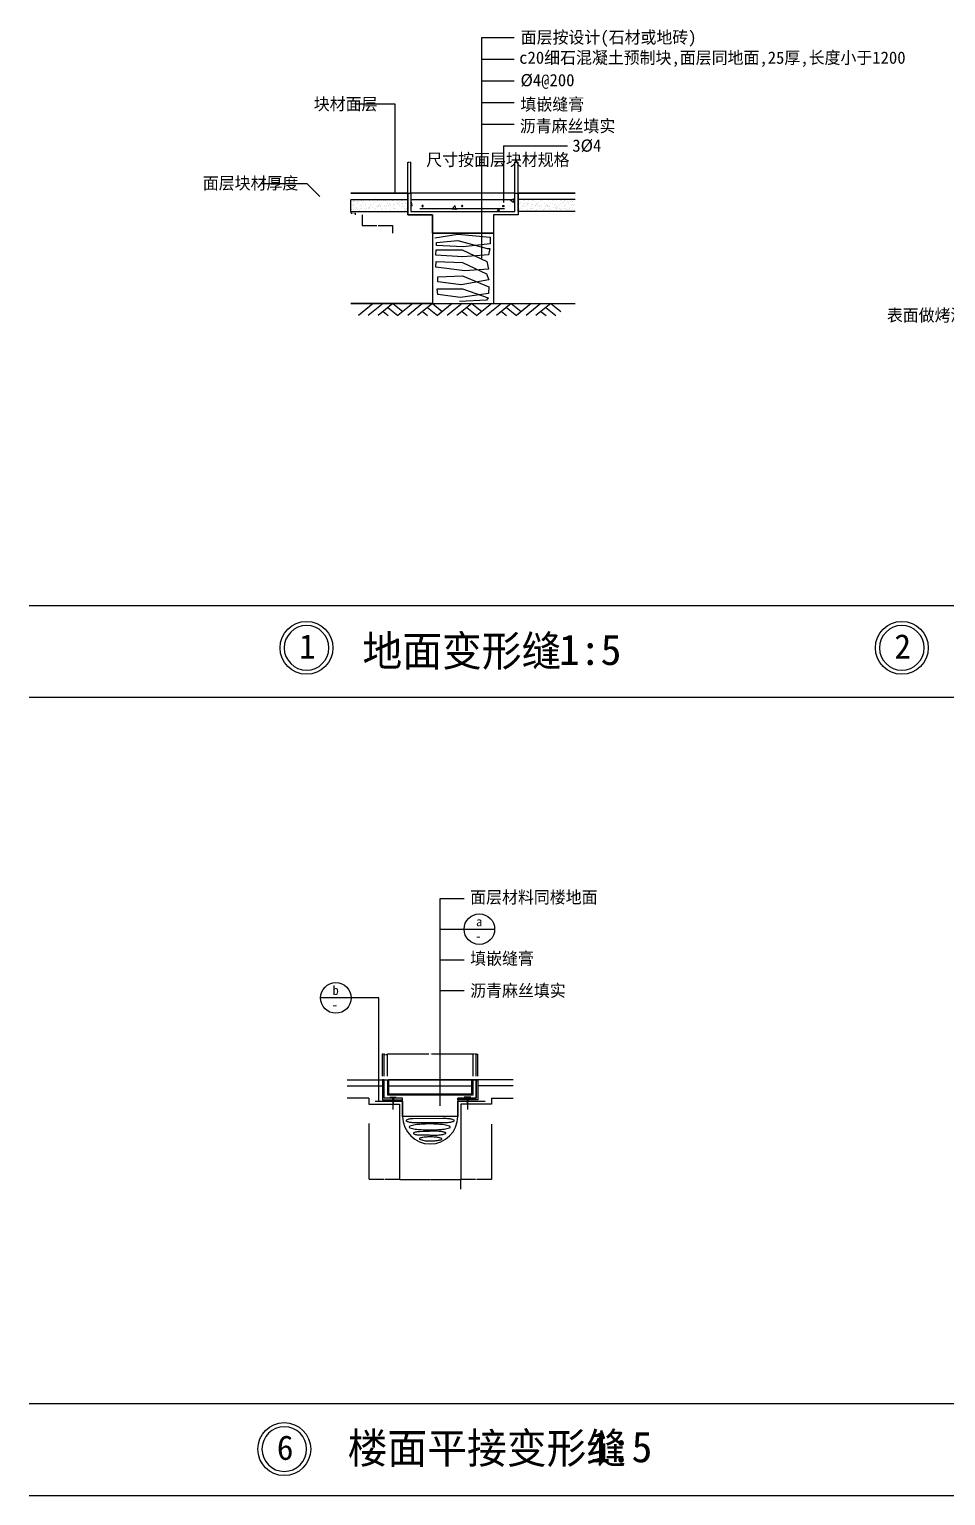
# Model space of a CAD drawing. Header units: metres. Extents: x -53639 to -48096, y 26117 to 28868.
# Drawn here: x -53639 to -52142, y 26117 to 28511 of the extents above; entities that cross this region are included whole.
import ezdxf

# ---------------------------------------------------------------- set-up
doc = ezdxf.new("R2010")
doc.units = ezdxf.units.M
for name, color, linetype in [('COL', 1, 'Continuous'), ('DIM', 7, 'Continuous'), ('HATCH', 8, 'Continuous'), ('L', 4, 'Continuous'), ('LINE', 31, 'Continuous'), ('TEXT', 7, 'Continuous'), ('WALL', 2, 'Continuous')]:
    doc.layers.add(name, color=color, linetype=linetype)
doc.dimstyles.get("Standard").update_dxf_attribs({"dimtxt": 2.5, "dimasz": 2.5, "dimexe": 1.25, "dimexo": 0.625, "dimtad": 1, "dimcen": 2.5, "dimazin": 3, "dimtfac": 1, "dimtmove": 0, "dimatfit": 3})

# ---------------------------------------------------------------- blocks, each defined once
blk = doc.blocks.new('*D24')
for p, q in [((-53095.6, 28208.13), (-53095.6, 28190.2)), ((-53095.35, 28190.2), (-53071.6, 28190.2)), ((-53069.6, 28190.2), (-53045.85, 28190.2)), ((-53045.6, 28178.13), (-53045.6, 28190.2))]:
    blk.add_line(p, q)
at = {"layer": 'Defpoints'}
for p in [(-53095.6, 28208.13), (-53095.6, 28190.2), (-53045.6, 28178.13)]:
    blk.add_point(p, dxfattribs=at)
at = {"layer": 'DIM', "insert": (-53070.6, 28190.2), "char_height": 1, "attachment_point": 5}
blk.add_mtext('50', dxfattribs=at)
blk = doc.blocks.new('*D25')
for p, q in [((-53114.02, 28213.13), (-53114.02, 28210.63)), ((-53113.77, 28210.63), (-53112.15, 28210.63)), ((-53108.15, 28210.63), (-53106.53, 28210.63)), ((-53106.28, 28208.13), (-53106.28, 28210.63))]:
    blk.add_line(p, q)
at = {"layer": 'Defpoints'}
for p in [(-53114.02, 28213.13), (-53114.02, 28210.63), (-53106.28, 28208.13)]:
    blk.add_point(p, dxfattribs=at)
at = {"layer": 'DIM', "insert": (-53110.15, 28210.63), "char_height": 1, "attachment_point": 5}
blk.add_mtext('7,74', dxfattribs=at)
blk = doc.blocks.new('*D26')
for p, q in [((-53114.27, 28231.64), (-53114.52, 28231.64)), ((-53114.02, 28233.13), (-53114.02, 28231.64)), ((-53114.02, 28213.13), (-53114.02, 28231.64)), ((-53114.02, 28231.64), (-53114.02, 28231.64)), ((-53113.77, 28231.64), (-53113.52, 28231.64))]:
    blk.add_line(p, q)
at = {"layer": 'Defpoints'}
for p in [(-53114.02, 28233.13), (-53114.02, 28231.64), (-53114.02, 28213.13)]:
    blk.add_point(p, dxfattribs=at)
at = {"layer": 'DIM', "insert": (-53114.02, 28232.765), "char_height": 1, "attachment_point": 5}
blk.add_mtext('25', dxfattribs=at)
blk = doc.blocks.new('*D27')
for p, q in [((-52845.89, 28243.13), (-52845.89, 28293.79)), ((-52845.64, 28293.79), (-52843.89, 28293.79)), ((-52842.89, 28293.79), (-52841.14, 28293.79)), ((-52840.89, 28243.13), (-52840.89, 28293.79))]:
    blk.add_line(p, q)
at = {"layer": 'Defpoints'}
for p in [(-52845.89, 28293.79), (-52845.89, 28243.13), (-52840.89, 28243.13)]:
    blk.add_point(p, dxfattribs=at)
at = {"layer": 'DIM', "insert": (-52843.39, 28293.79), "char_height": 1, "attachment_point": 5}
blk.add_mtext('5', dxfattribs=at)
blk = doc.blocks.new('*D28')
for p, q in [((-53020.89, 28243.13), (-53020.89, 28293.79)), ((-53020.64, 28293.79), (-53018.89, 28293.79)), ((-53017.89, 28293.79), (-53016.14, 28293.79)), ((-53015.89, 28243.13), (-53015.89, 28293.79))]:
    blk.add_line(p, q)
at = {"layer": 'Defpoints'}
for p in [(-53020.89, 28293.79), (-53020.89, 28243.13), (-53015.89, 28243.13)]:
    blk.add_point(p, dxfattribs=at)
at = {"layer": 'DIM', "insert": (-53018.39, 28293.79), "char_height": 1, "attachment_point": 5}
blk.add_mtext('5', dxfattribs=at)
blk = doc.blocks.new('*D31')
for p, q in [((-52884.41, 26723.4), (-52884.41, 26632.86)), ((-52934.41, 26651.66), (-52934.41, 26632.86)), ((-52910.41, 26632.86), (-52934.66, 26632.86)), ((-52884.16, 26632.86), (-52908.41, 26632.86))]:
    blk.add_line(p, q)
at = {"layer": 'Defpoints'}
for p in [(-52884.41, 26723.4), (-52934.41, 26651.66), (-52884.41, 26632.86)]:
    blk.add_point(p, dxfattribs=at)
at = {"layer": 'DIM', "insert": (-52909.41, 26632.86), "char_height": 1, "attachment_point": 5}
blk.add_mtext('50', dxfattribs=at)
blk = doc.blocks.new('*D32')
for p, q in [((-52912.41, 26837.18), (-52914.66, 26837.18)), ((-52914.41, 26801.37), (-52914.41, 26837.18)), ((-52909.16, 26837.18), (-52911.41, 26837.18)), ((-52909.41, 26801.37), (-52909.41, 26837.18))]:
    blk.add_line(p, q)
at = {"layer": 'Defpoints'}
for p in [(-52909.41, 26837.18), (-52914.41, 26801.37), (-52909.41, 26801.37)]:
    blk.add_point(p, dxfattribs=at)
at = {"layer": 'DIM', "insert": (-52911.91, 26837.18), "char_height": 1, "attachment_point": 5}
blk.add_mtext('5', dxfattribs=at)
blk = doc.blocks.new('*D33')
for p, q in [((-52909.41, 26801.37), (-52909.41, 26837.5)), ((-52909.16, 26837.5), (-52908.41, 26837.5)), ((-52907.41, 26837.5), (-52906.66, 26837.5)), ((-52906.41, 26801.37), (-52906.41, 26837.5))]:
    blk.add_line(p, q)
at = {"layer": 'Defpoints'}
for p in [(-52909.41, 26837.5), (-52909.41, 26801.37), (-52906.41, 26801.37)]:
    blk.add_point(p, dxfattribs=at)
at = {"layer": 'DIM', "insert": (-52907.91, 26837.5), "char_height": 1, "attachment_point": 5}
blk.add_mtext('3', dxfattribs=at)
blk = doc.blocks.new('*D34')
for p, q in [((-53054.41, 26801.37), (-53054.41, 26838.23)), ((-53054.16, 26838.23), (-52986.41, 26838.23)), ((-52982.41, 26838.23), (-52914.66, 26838.23)), ((-52914.41, 26807.97), (-52914.41, 26838.23))]:
    blk.add_line(p, q)
at = {"layer": 'Defpoints'}
for p in [(-53054.41, 26838.23), (-53054.41, 26801.37), (-52914.41, 26807.97)]:
    blk.add_point(p, dxfattribs=at)
at = {"layer": 'DIM', "insert": (-52984.41, 26838.23), "char_height": 1, "attachment_point": 5}
blk.add_mtext('B+40', dxfattribs=at)
blk = doc.blocks.new('*D35')
for p, q in [((-53059.41, 26801.37), (-53059.41, 26837.15)), ((-53059.16, 26837.15), (-53057.41, 26837.15)), ((-53056.41, 26837.15), (-53054.66, 26837.15)), ((-53054.41, 26801.37), (-53054.41, 26837.15))]:
    blk.add_line(p, q)
at = {"layer": 'Defpoints'}
for p in [(-53059.41, 26837.15), (-53059.41, 26801.37), (-53054.41, 26801.37)]:
    blk.add_point(p, dxfattribs=at)
at = {"layer": 'DIM', "insert": (-53056.91, 26837.15), "char_height": 1, "attachment_point": 5}
blk.add_mtext('5', dxfattribs=at)
blk = doc.blocks.new('*D36')
for p, q in [((-53061.41, 26837.42), (-53062.66, 26837.42)), ((-53062.41, 26801.37), (-53062.41, 26837.42)), ((-53059.16, 26837.42), (-53060.41, 26837.42)), ((-53059.41, 26801.37), (-53059.41, 26837.42))]:
    blk.add_line(p, q)
at = {"layer": 'Defpoints'}
for p in [(-53059.41, 26837.42), (-53062.41, 26801.37), (-53059.41, 26801.37)]:
    blk.add_point(p, dxfattribs=at)
at = {"layer": 'DIM', "insert": (-53060.91, 26837.42), "char_height": 1, "attachment_point": 5}
blk.add_mtext('3', dxfattribs=at)
blk = doc.blocks.new('*D37')
for p, q in [((-53034.41, 26651.66), (-53034.41, 26632.86)), ((-53034.16, 26632.86), (-52984.91, 26632.86)), ((-52983.91, 26632.86), (-52934.66, 26632.86)), ((-52934.41, 26616.87), (-52934.41, 26632.86))]:
    blk.add_line(p, q)
at = {"layer": 'Defpoints'}
for p in [(-53034.41, 26651.66), (-53034.41, 26632.86), (-52934.41, 26616.87)]:
    blk.add_point(p, dxfattribs=at)
at = {"layer": 'DIM', "insert": (-52984.41, 26632.86), "char_height": 1, "attachment_point": 5}
blk.add_mtext('B', dxfattribs=at)
blk = doc.blocks.new('*D38')
for p, q in [((-53084.41, 26724.43), (-53084.41, 26633.54)), ((-53034.41, 26651.66), (-53034.41, 26633.54)), ((-53084.16, 26633.54), (-53060.41, 26633.54)), ((-53058.41, 26633.54), (-53034.66, 26633.54))]:
    blk.add_line(p, q)
at = {"layer": 'Defpoints'}
for p in [(-53084.41, 26724.43), (-53034.41, 26651.66), (-53084.41, 26633.54)]:
    blk.add_point(p, dxfattribs=at)
at = {"layer": 'DIM', "insert": (-53059.41, 26633.54), "char_height": 1, "attachment_point": 5}
blk.add_mtext('50', dxfattribs=at)

msp = doc.modelspace()

# ---------------------------------------------------------------- linework, layer by layer
at = {"layer": 'COL'}
for p, q in [((-53084.41, 26765.76), (-53120.2, 26765.76)), ((-52884.41, 26765.76), (-52848.61, 26765.76))]:
    msp.add_line(p, q, dxfattribs=at)
for points in [[(-53084.41, 26765.76), (-53084.41, 26755.76), (-53034.41, 26755.76)], [(-53034.41, 26755.76), (-53034.41, 26651.54)], [(-52884.41, 26765.76), (-52884.41, 26755.76), (-52934.41, 26755.76)], [(-52934.41, 26755.76), (-52934.41, 26651.54)]]:
    msp.add_lwpolyline(points, dxfattribs=at)
at = {"layer": 'DIM'}
for points in [[(-53222.94, 27500.88, 1), (-53149.98, 27500.88, 1)], [(-52250.35, 27500.88, 1), (-52177.39, 27500.88, 1)], [(-53259.28, 26192.61, 1), (-53186.32, 26192.61, 1)]]:
    msp.add_lwpolyline(points, format="xyb", close=True, dxfattribs=at)
for centre in [(-53186.46, 27500.88), (-52213.87, 27500.88), (-53222.8, 26192.61)]:
    msp.add_circle(centre, 43.2, dxfattribs=at)
at = {"layer": 'HATCH'}
for p, q in [((-53110.33, 28229.13), (-53110.33, 28229.13)), ((-53109.83, 28230.13), (-53109.83, 28230.13)), ((-53108.22, 28230.87), (-53108.22, 28230.87)), ((-53103.54, 28230.03), (-53103.54, 28230.03)), ((-53100.94, 28230.37), (-53100.94, 28230.37)), ((-53099.67, 28232.89), (-53099.67, 28232.89)), ((-53096.88, 28230.91), (-53096.88, 28230.91)), ((-53096.33, 28230.62), (-53096.33, 28230.62)), ((-53094.7, 28228.33), (-53094.7, 28228.33)), ((-53092.65, 28230.9), (-53092.65, 28230.9)), ((-53090.08, 28231.8), (-53090.08, 28231.8)), ((-53087.48, 28232.14), (-53087.48, 28232.14)), ((-53083.42, 28232.68), (-53083.42, 28232.68)), ((-53083.24, 28230.78), (-53083.24, 28230.78)), ((-53079.67, 28232.72), (-53079.67, 28232.72)), ((-53078.74, 28231.88), (-53078.74, 28231.88)), ((-53077.08, 28230.93), (-53077.08, 28230.93)), ((-53076.63, 28233.57), (-53076.63, 28233.57)), ((-53074.02, 28233.91), (-53074.02, 28233.91)), ((-53070.45, 28230.72), (-53070.45, 28230.72)), ((-53061.5, 28230.96), (-53061.5, 28230.96)), ((-53059.36, 28232.28), (-53059.36, 28232.28)), ((-53056.94, 28231.21), (-53056.94, 28231.21)), ((-53045.93, 28230.99), (-53045.93, 28230.99)), ((-53043.86, 28231.37), (-53043.86, 28231.37)), ((-53039.36, 28232.11), (-53039.36, 28232.11)), ((-53038.43, 28231.26), (-53038.43, 28231.26)), ((-53031.07, 28231.31), (-53031.07, 28231.31)), ((-53030.36, 28231.02), (-53030.36, 28231.02)), ((-53015.89, 28228.7), (-53015.23, 28229.48)), ((-53013.91, 28222.47), (-53015.07, 28228.73)), ((-52934.67, 28232.62), (-52934.67, 28232.62)), ((-52882.73, 28240.11), (-52882.73, 28240.11)), ((-52853.42, 28231.88), (-52846.42, 28234.56)), ((-52853.42, 28231.88), (-52848.45, 28228.52)), ((-52848.28, 28227.78), (-52846.25, 28233.82)), ((-52839.39, 28235.88), (-52839.39, 28235.88)), ((-52831.41, 28231.02), (-52831.41, 28231.02)), ((-52830.71, 28231.31), (-52830.71, 28231.31)), ((-52823.34, 28231.26), (-52823.34, 28231.26)), ((-52822.42, 28232.11), (-52822.42, 28232.11)), ((-52817.92, 28231.37), (-52817.92, 28231.37)), ((-52815.84, 28230.99), (-52815.84, 28230.99)), ((-52804.83, 28231.21), (-52804.83, 28231.21)), ((-52802.41, 28232.28), (-52802.41, 28232.28)), ((-52800.27, 28230.96), (-52800.27, 28230.96)), ((-52791.33, 28230.72), (-52791.33, 28230.72)), ((-52787.75, 28233.91), (-52787.75, 28233.91)), ((-52785.15, 28233.57), (-52785.15, 28233.57)), ((-52784.7, 28230.93), (-52784.7, 28230.93)), ((-52783.03, 28231.88), (-52783.03, 28231.88)), ((-52782.11, 28232.72), (-52782.11, 28232.72)), ((-52778.54, 28230.78), (-52778.54, 28230.78)), ((-52778.36, 28232.68), (-52778.36, 28232.68)), ((-52774.29, 28232.14), (-52774.29, 28232.14)), ((-52771.69, 28231.8), (-52771.69, 28231.8)), ((-52769.13, 28230.9), (-52769.13, 28230.9)), ((-52767.08, 28228.33), (-52767.08, 28228.33)), ((-52765.45, 28230.62), (-52765.45, 28230.62)), ((-52764.9, 28230.91), (-52764.9, 28230.91)), ((-52762.1, 28232.89), (-52762.1, 28232.89)), ((-52760.83, 28230.37), (-52760.83, 28230.37)), ((-52758.23, 28230.03), (-52758.23, 28230.03)), ((-52753.56, 28230.87), (-52753.56, 28230.87)), ((-52751.94, 28230.13), (-52751.94, 28230.13)), ((-52751.44, 28229.13), (-52751.44, 28229.13)), ((-53113.88, 28224.53), (-53113.88, 28224.53)), ((-53112.39, 28215.92), (-53112.39, 28215.92)), ((-53111.77, 28223.19), (-53111.77, 28223.19)), ((-53109.79, 28216.26), (-53109.79, 28216.26)), ((-53109.73, 28223.95), (-53109.73, 28223.95)), ((-53109.52, 28220.5), (-53109.52, 28220.5)), ((-53108.81, 28223.1), (-53108.81, 28223.1)), ((-53105.72, 28216.79), (-53105.72, 28216.79)), ((-53104.46, 28219.12), (-53104.46, 28219.12)), ((-53104.18, 28218.35), (-53104.18, 28218.35)), ((-53102.77, 28225.67), (-53102.77, 28225.67)), ((-53102.46, 28216.04), (-53102.46, 28216.04)), ((-53099.48, 28214.56), (-53099.48, 28214.56)), ((-53098.93, 28217.69), (-53098.93, 28217.69)), ((-53098.56, 28213.71), (-53098.56, 28213.71)), ((-53098.31, 28224.56), (-53098.31, 28224.56)), ((-53096.33, 28218.03), (-53096.33, 28218.03)), ((-53096.2, 28223.22), (-53096.2, 28223.22)), ((-53096.01, 28220.98), (-53096.01, 28220.98)), ((-53093.77, 28227.49), (-53093.77, 28227.49)), ((-53092.27, 28218.57), (-53092.27, 28218.57)), ((-53089.98, 28225.61), (-53089.98, 28225.61)), ((-53089.67, 28215.97), (-53089.67, 28215.97)), ((-53089.42, 28223.5), (-53089.42, 28223.5)), ((-53088.61, 28218.38), (-53088.61, 28218.38)), ((-53085.47, 28219.46), (-53085.47, 28219.46)), ((-53084.45, 28218.94), (-53084.45, 28218.94)), ((-53083.53, 28218.1), (-53083.53, 28218.1)), ((-53082.92, 28221.15), (-53082.92, 28221.15)), ((-53082.87, 28219.8), (-53082.87, 28219.8)), ((-53082.74, 28224.59), (-53082.74, 28224.59)), ((-53080.63, 28223.25), (-53080.63, 28223.25)), ((-53079.18, 28214.11), (-53079.18, 28214.11)), ((-53078.81, 28220.34), (-53078.81, 28220.34)), ((-53076.48, 28226.09), (-53076.48, 28226.09)), ((-53076.16, 28216.46), (-53076.16, 28216.46)), ((-53074.39, 28227.89), (-53074.39, 28227.89)), ((-53073.04, 28218.41), (-53073.04, 28218.41)), ((-53072.02, 28221.23), (-53072.02, 28221.23)), ((-53070.13, 28221.09), (-53070.13, 28221.09)), ((-53069.42, 28223.33), (-53069.42, 28223.33)), ((-53069.41, 28221.58), (-53069.41, 28221.58)), ((-53068.5, 28222.49), (-53068.5, 28222.49)), ((-53067.17, 28224.62), (-53067.17, 28224.62)), ((-53065.35, 28222.11), (-53065.35, 28222.11)), ((-53065.06, 28223.27), (-53065.06, 28223.27)), ((-53064.15, 28218.5), (-53064.15, 28218.5)), ((-53063.39, 28226.26), (-53063.39, 28226.26)), ((-53063.07, 28216.63), (-53063.07, 28216.63)), ((-53059.17, 28213.94), (-53059.17, 28213.94)), ((-53058.56, 28223), (-53058.56, 28223)), ((-53057.47, 28218.44), (-53057.47, 28218.44)), ((-53056.63, 28221.57), (-53056.63, 28221.57)), ((-53055.95, 28223.35), (-53055.95, 28223.35)), ((-53054.39, 28227.72), (-53054.39, 28227.72)), ((-53053.47, 28226.88), (-53053.47, 28226.88)), ((-53051.89, 28223.88), (-53051.89, 28223.88)), ((-53051.59, 28224.65), (-53051.59, 28224.65)), ((-53050.6, 28226.2), (-53050.6, 28226.2)), ((-53050.28, 28216.57), (-53050.28, 28216.57)), ((-53049.49, 28223.3), (-53049.49, 28223.3)), ((-53049.12, 28222.89), (-53049.12, 28222.89)), ((-53045.1, 28224.78), (-53045.1, 28224.78)), ((-53044.14, 28218.33), (-53044.14, 28218.33)), ((-53043.54, 28221.74), (-53043.54, 28221.74)), ((-53043.22, 28217.49), (-53043.22, 28217.49)), ((-53042.5, 28225.12), (-53042.5, 28225.12)), ((-53041.9, 28218.47), (-53041.9, 28218.47)), ((-53038.87, 28213.5), (-53038.87, 28213.5)), ((-53038.43, 28225.65), (-53038.43, 28225.65)), ((-53037.09, 28226.69), (-53037.09, 28226.69)), ((-53036.78, 28217.05), (-53036.78, 28217.05)), ((-53036.02, 28224.67), (-53036.02, 28224.67)), ((-53034.08, 28227.28), (-53034.08, 28227.28)), ((-53033.92, 28223.33), (-53033.92, 28223.33)), ((-53033.82, 28213.32), (-53033.82, 28213.32)), ((-53031.64, 28226.55), (-53031.64, 28226.55)), ((-53030.75, 28221.68), (-53030.75, 28221.68)), ((-53029.11, 28222.72), (-53029.11, 28222.72)), ((-53029.04, 28226.89), (-53029.04, 28226.89)), ((-53028.19, 28221.87), (-53028.19, 28221.87)), ((-53027.03, 28214.21), (-53027.03, 28214.21)), ((-53026.32, 28218.49), (-53026.32, 28218.49)), ((-53024.97, 28227.43), (-53024.97, 28227.43)), ((-53024.43, 28214.55), (-53024.43, 28214.55)), ((-53024.01, 28226.85), (-53024.01, 28226.85)), ((-53023.84, 28217.89), (-53023.84, 28217.89)), ((-53023.69, 28217.22), (-53023.69, 28217.22)), ((-53015.89, 28223.37), (-53014.08, 28223.21)), ((-52985.18, 28226.22), (-52985.18, 28226.22)), ((-52948.33, 28217.46), (-52943.51, 28223.2)), ((-52948.33, 28217.46), (-52942.35, 28216.94)), ((-52942.19, 28216.19), (-52943.34, 28222.46)), ((-52930.78, 28213.45), (-52930.78, 28213.45)), ((-52892.9, 28218.44), (-52892.9, 28218.44)), ((-52874.97, 28213.13), (-52871.78, 28216.93)), ((-52871.05, 28213.13), (-52871.62, 28216.18)), ((-52854.13, 28221.89), (-52854.13, 28221.89)), ((-52838.08, 28217.22), (-52838.08, 28217.22)), ((-52837.94, 28217.89), (-52837.94, 28217.89)), ((-52837.77, 28226.85), (-52837.77, 28226.85)), ((-52837.35, 28214.55), (-52837.35, 28214.55)), ((-52836.8, 28227.43), (-52836.8, 28227.43)), ((-52835.45, 28218.49), (-52835.45, 28218.49)), ((-52834.75, 28214.21), (-52834.75, 28214.21)), ((-52833.59, 28221.87), (-52833.59, 28221.87)), ((-52832.74, 28226.89), (-52832.74, 28226.89)), ((-52832.67, 28222.72), (-52832.67, 28222.72)), ((-52831.02, 28221.68), (-52831.02, 28221.68)), ((-52830.14, 28226.55), (-52830.14, 28226.55)), ((-52827.95, 28213.32), (-52827.95, 28213.32)), ((-52827.86, 28223.33), (-52827.86, 28223.33)), ((-52827.69, 28227.28), (-52827.69, 28227.28)), ((-52825.75, 28224.67), (-52825.75, 28224.67)), ((-52824.99, 28217.05), (-52824.99, 28217.05)), ((-52824.68, 28226.69), (-52824.68, 28226.69)), ((-52823.34, 28225.65), (-52823.34, 28225.65)), ((-52822.91, 28213.5), (-52822.91, 28213.5)), ((-52819.88, 28218.47), (-52819.88, 28218.47)), ((-52819.28, 28225.12), (-52819.28, 28225.12)), ((-52818.56, 28217.49), (-52818.56, 28217.49)), ((-52818.23, 28221.74), (-52818.23, 28221.74)), ((-52817.64, 28218.33), (-52817.64, 28218.33)), ((-52816.68, 28224.78), (-52816.68, 28224.78)), ((-52812.66, 28222.89), (-52812.66, 28222.89)), ((-52812.29, 28223.3), (-52812.29, 28223.3)), ((-52811.49, 28216.57), (-52811.49, 28216.57)), ((-52811.18, 28226.2), (-52811.18, 28226.2)), ((-52810.18, 28224.65), (-52810.18, 28224.65)), ((-52809.89, 28223.88), (-52809.89, 28223.88)), ((-52808.31, 28226.88), (-52808.31, 28226.88)), ((-52807.39, 28227.72), (-52807.39, 28227.72)), ((-52805.82, 28223.35), (-52805.82, 28223.35)), ((-52805.15, 28221.57), (-52805.15, 28221.57)), ((-52804.31, 28218.44), (-52804.31, 28218.44)), ((-52803.22, 28223), (-52803.22, 28223)), ((-52802.61, 28213.94), (-52802.61, 28213.94)), ((-52798.7, 28216.63), (-52798.7, 28216.63)), ((-52798.38, 28226.26), (-52798.38, 28226.26)), ((-52797.63, 28218.5), (-52797.63, 28218.5)), ((-52796.72, 28223.27), (-52796.72, 28223.27)), ((-52796.43, 28222.11), (-52796.43, 28222.11)), ((-52794.61, 28224.62), (-52794.61, 28224.62)), ((-52793.28, 28222.49), (-52793.28, 28222.49)), ((-52792.36, 28223.33), (-52792.36, 28223.33)), ((-52792.36, 28221.58), (-52792.36, 28221.58)), ((-52791.64, 28221.09), (-52791.64, 28221.09)), ((-52789.76, 28221.23), (-52789.76, 28221.23)), ((-52788.74, 28218.41), (-52788.74, 28218.41)), ((-52787.38, 28227.89), (-52787.38, 28227.89)), ((-52785.61, 28216.46), (-52785.61, 28216.46)), ((-52785.3, 28226.09), (-52785.3, 28226.09)), ((-52782.97, 28220.34), (-52782.97, 28220.34)), ((-52782.6, 28214.11), (-52782.6, 28214.11)), ((-52781.15, 28223.25), (-52781.15, 28223.25)), ((-52779.04, 28224.59), (-52779.04, 28224.59)), ((-52778.9, 28219.8), (-52778.9, 28219.8)), ((-52778.85, 28221.15), (-52778.85, 28221.15)), ((-52778.25, 28218.1), (-52778.25, 28218.1)), ((-52777.33, 28218.94), (-52777.33, 28218.94)), ((-52776.3, 28219.46), (-52776.3, 28219.46)), ((-52773.17, 28218.38), (-52773.17, 28218.38)), ((-52772.35, 28223.5), (-52772.35, 28223.5)), ((-52772.11, 28215.97), (-52772.11, 28215.97)), ((-52771.79, 28225.61), (-52771.79, 28225.61)), ((-52769.51, 28218.57), (-52769.51, 28218.57)), ((-52768, 28227.49), (-52768, 28227.49)), ((-52765.76, 28220.98), (-52765.76, 28220.98)), ((-52765.58, 28223.22), (-52765.58, 28223.22)), ((-52765.44, 28218.03), (-52765.44, 28218.03)), ((-52763.47, 28224.56), (-52763.47, 28224.56)), ((-52763.22, 28213.71), (-52763.22, 28213.71)), ((-52762.84, 28217.69), (-52762.84, 28217.69)), ((-52762.3, 28214.56), (-52762.3, 28214.56)), ((-52759.32, 28216.04), (-52759.32, 28216.04)), ((-52759, 28225.67), (-52759, 28225.67)), ((-52757.6, 28218.35), (-52757.6, 28218.35)), ((-52757.32, 28219.12), (-52757.32, 28219.12)), ((-52756.05, 28216.79), (-52756.05, 28216.79)), ((-52752.97, 28223.1), (-52752.97, 28223.1)), ((-52752.26, 28220.5), (-52752.26, 28220.5)), ((-52752.05, 28223.95), (-52752.05, 28223.95)), ((-52751.98, 28216.26), (-52751.98, 28216.26)), ((-52750.01, 28223.19), (-52750.01, 28223.19)), ((-52749.38, 28215.92), (-52749.38, 28215.92)), ((-52747.9, 28224.53), (-52747.9, 28224.53)), ((-53077.33, 28063.13), (-53101.57, 28043.43)), ((-53061.34, 28063.13), (-53085.59, 28043.43)), ((-53045.36, 28063.13), (-53069.61, 28043.43)), ((-53045.36, 28063.13), (-53029.11, 28049.92)), ((-53012.85, 28063.13), (-53037.1, 28043.43)), ((-52996.87, 28063.13), (-53021.12, 28043.43)), ((-52980.89, 28063.13), (-53005.13, 28043.43)), ((-52980.89, 28063.13), (-52964.63, 28049.92)), ((-52948.37, 28063.13), (-52972.62, 28043.43)), ((-52932.39, 28063.13), (-52956.64, 28043.43)), ((-52916.41, 28063.13), (-52940.66, 28043.43)), ((-52916.41, 28063.13), (-52900.16, 28049.92)), ((-52883.9, 28063.13), (-52908.15, 28043.43)), ((-52867.92, 28063.13), (-52892.16, 28043.43)), ((-52851.94, 28063.13), (-52876.18, 28043.43)), ((-52851.94, 28063.13), (-52835.68, 28049.92)), ((-52819.42, 28063.13), (-52843.67, 28043.43)), ((-52803.44, 28063.13), (-52827.69, 28043.43)), ((-52787.46, 28063.13), (-52811.71, 28043.43)), ((-52787.46, 28063.13), (-52771.2, 28049.92)), ((-53061.34, 28050.15), (-53053.08, 28043.43)), ((-53053.35, 28056.64), (-53037.1, 28043.43)), ((-52996.87, 28050.15), (-52988.6, 28043.43)), ((-52988.88, 28056.64), (-52972.62, 28043.43)), ((-52932.39, 28050.15), (-52924.13, 28043.43)), ((-52924.4, 28056.64), (-52908.15, 28043.43)), ((-52867.92, 28050.15), (-52859.65, 28043.43)), ((-52859.93, 28056.64), (-52843.67, 28043.43)), ((-52803.44, 28050.15), (-52795.18, 28043.43)), ((-52795.45, 28056.64), (-52779.2, 28043.43))]:
    msp.add_line(p, q, dxfattribs=at)
msp.add_lwpolyline([(-53020.89, 28243.13), (-53015.89, 28243.13), (-53015.89, 28213.13), (-52845.89, 28213.13), (-52845.89, 28243.13), (-52840.89, 28243.13), (-52840.89, 28208.13), (-52880.89, 28208.13), (-52880.89, 28178.13), (-52980.89, 28178.13), (-52980.89, 28208.13), (-53020.89, 28208.13)], close=True, dxfattribs=at)
at = {"layer": 'L'}
for p, q in [((-52344.43, 27569.54), (-53639.35, 27569.54)), ((-50775.14, 27569.54), (-52344.43, 27569.54)), ((-48269.35, 27419.54), (-53639.35, 27419.54)), ((-50775.14, 26266.54), (-53639.35, 26266.54)), ((-48269.35, 26116.54), (-53639.35, 26116.54))]:
    msp.add_line(p, q, dxfattribs=at)
at = {"layer": 'LINE'}
for p, q in [((-53114.02, 28243.13), (-53020.89, 28243.13)), ((-53114.02, 28233.13), (-53020.89, 28233.13)), ((-52747.75, 28243.13), (-52840.89, 28243.13)), ((-52747.75, 28233.13), (-52840.89, 28233.13)), ((-53001.29, 28218.43), (-52862.89, 28218.43)), ((-52980.89, 28178.13), (-52880.89, 28178.13)), ((-53114.02, 28063.13), (-52747.75, 28063.13)), ((-53120.2, 26795.76), (-52916.41, 26795.76)), ((-52848.61, 26795.76), (-53052.41, 26795.76)), ((-53120.2, 26785.76), (-53062.41, 26785.76)), ((-53052.41, 26785.76), (-52916.41, 26785.76)), ((-52848.61, 26785.76), (-52906.41, 26785.76)), ((-53050.61, 26767.1), (-53039.87, 26767.1)), ((-53046.01, 26767.1), (-53045.24, 26751.91)), ((-53044.47, 26767.1), (-53045.24, 26751.91)), ((-53045.24, 26751.91), (-53045.24, 26747.05)), ((-52918.21, 26767.1), (-52928.94, 26767.1)), ((-52924.34, 26767.1), (-52923.58, 26751.91)), ((-52922.81, 26767.1), (-52923.58, 26751.91)), ((-52923.58, 26751.91), (-52923.58, 26747.05))]:
    msp.add_line(p, q, dxfattribs=at)
for points in [[(-53114.02, 28243.13), (-53020.89, 28243.13), (-53020.89, 28208.13), (-52980.89, 28208.13), (-52980.89, 28063.13)], [(-52747.75, 28243.13), (-52840.89, 28243.13), (-52840.89, 28208.13), (-52880.89, 28208.13), (-52880.89, 28063.13)], [(-52976.69, 28170.26), (-52939.34, 28176.05), (-52886.54, 28171.55), (-52886.54, 28160.61), (-52930.33, 28155.46), (-52974.11, 28158.03), (-52974.11, 28162.54), (-52939.34, 28165.76), (-52891.05, 28152.89), (-52887.19, 28152.74), (-52889.12, 28142.44), (-52930.97, 28139.22), (-52975.4, 28141.8), (-52974.76, 28150.81), (-52932.26, 28150.81), (-52891.69, 28131.5), (-52889.12, 28119.27), (-52927.75, 28116.7), (-52975.4, 28122.49), (-52974.76, 28131.5), (-52931.62, 28130.21), (-52892.34, 28111.55), (-52888.48, 28101.9), (-52933.55, 28093.53), (-52972.18, 28098.68), (-52972.18, 28106.4), (-52931.62, 28108.33), (-52888.48, 28090.31), (-52889.12, 28079.37), (-52934.84, 28072.94), (-52972.18, 28078.08), (-52972.82, 28087.09), (-52931.62, 28087.09), (-52889.76, 28072.29), (-52892.34, 28068.43), (-52936.77, 28066.35)], [(-53052.41, 26795.76), (-53052.41, 26772.76), (-52916.41, 26772.76), (-52916.41, 26795.76)]]:
    msp.add_lwpolyline(points, dxfattribs=at)
for points in [[(-52997.83, 28222.15, 1), (-52995.83, 28222.15, 1)], [(-52933.09, 28222.15, 1), (-52931.09, 28222.15, 1)], [(-52863.95, 28222.15, -1), (-52865.95, 28222.15, -1)], [(-53023.89, 26728.99, 0.3), (-53023.31, 26728.1, 0.06), (-53018.37, 26726.63, 0.03), (-53012.82, 26725.94), (-52963.99, 26725.66, 0.02), (-52956.2, 26725.94, 0.03), (-52950.65, 26726.63, 0.06), (-52945.71, 26728.1, 0.3), (-52945.13, 26728.99, 0.3), (-52945.71, 26729.87, 0.06), (-52950.65, 26731.34, 0.03), (-52956.2, 26732.03, 0.02), (-52963.99, 26732.31), (-53012.82, 26732.03, 0.03), (-53018.37, 26731.34, 0.06), (-53023.31, 26729.87, 0.3)], [(-53018.64, 26718.6, 0.32), (-53017.75, 26717.35, 0.05), (-53008.85, 26715.16, 0.02), (-52999.03, 26714.16, 0.02), (-52985.21, 26713.74, 0.02), (-52971.4, 26714.16, 0.02), (-52961.58, 26715.16, 0.05), (-52952.68, 26717.35, 0.32), (-52951.79, 26718.6, 0.32), (-52952.68, 26719.84, 0.05), (-52961.58, 26722.03, 0.02), (-52971.4, 26723.03, 0.02), (-52985.21, 26723.45, 0.02), (-52999.03, 26723.03, 0.02), (-53008.85, 26722.03, 0.05), (-53017.75, 26719.84, 0.32)], [(-53011.92, 26708.19, 0.31), (-53011.35, 26707.35, 0.05), (-53006.28, 26705.94, 0.01), (-52986.19, 26705.55, 0.02), (-52978.22, 26705.28, 0.02), (-52970.26, 26705.55, 0.02), (-52964.59, 26706.22, 0.05), (-52959.52, 26707.63, 0.31), (-52958.95, 26708.47, 0.31), (-52959.52, 26709.31, 0.05), (-52964.59, 26710.73, 0.02), (-52970.26, 26711.39, 0.02), (-52978.22, 26711.66, 0.02), (-52986.19, 26711.39, 0.01), (-53006.28, 26710.45, 0.05), (-53011.35, 26709.03, 0.31)], [(-53001.94, 26699.32, 0.31), (-53001.37, 26698.48, 0.05), (-52996.29, 26697.07, 0.04), (-52992.56, 26696.13, 0.02), (-52984.6, 26695.86, 0.02), (-52976.64, 26696.13, 0.02), (-52970.97, 26696.79, 0.05), (-52965.9, 26698.21, 0.31), (-52965.33, 26699.05, 0.31), (-52965.9, 26699.89, 0.05), (-52970.97, 26701.3, 0.02), (-52976.64, 26701.96, 0.02), (-52984.6, 26702.24, 0.02), (-52992.56, 26701.96, 0.04), (-52996.29, 26701.58, 0.05), (-53001.37, 26700.16, 0.31)]]:
    msp.add_lwpolyline(points, format="xyb", close=True, dxfattribs=at)
for points in [[(-53059.41, 26795.76), (-53062.41, 26795.76), (-53062.41, 26762.76), (-53029.41, 26762.76), (-53029.41, 26765.76), (-53059.41, 26765.76), (-53059.41, 26795.76)], [(-53054.41, 26795.76), (-53054.41, 26770.76), (-52914.41, 26770.76), (-52914.41, 26795.76), (-52909.41, 26795.76), (-52909.41, 26765.76), (-52939.41, 26765.76), (-52939.41, 26735.76), (-53029.41, 26735.76), (-53029.41, 26765.76), (-53059.41, 26765.76), (-53059.41, 26795.76)], [(-52909.41, 26795.76), (-52906.41, 26795.76), (-52906.41, 26762.76), (-52939.41, 26762.76), (-52939.41, 26765.76), (-52909.41, 26765.76), (-52909.41, 26795.76)]]:
    msp.add_lwpolyline(points, close=True, dxfattribs=at)
msp.add_lwpolyline([(-53074.41, 26760.76), (-53029.41, 26760.76), (-53029.41, 26735.76, 1), (-52939.41, 26735.76), (-52939.41, 26760.76), (-52894.41, 26760.76)], format="xyb", dxfattribs=at)
at = {"layer": 'TEXT'}
for p, q in [((-52900.06, 28137), (-52900.06, 28497.18)), ((-52900.06, 28497.18), (-52846.98, 28497.18)), ((-52900.06, 28461.8), (-52847.33, 28461.8)), ((-52900.06, 28426.43), (-52847.16, 28426.43)), ((-53041.65, 28388.75), (-53106.85, 28388.75)), ((-53041.65, 28243.13), (-53041.65, 28388.75)), ((-52900.06, 28391.05), (-52847.16, 28391.05)), ((-52900.06, 28355.67), (-52847.16, 28355.67)), ((-52864.66, 28320.29), (-52759.99, 28320.29)), ((-52864.66, 28320.29), (-52864.66, 28227.95)), ((-53259.44, 28259.32), (-53186.13, 28259.32)), ((-53186.13, 28259.32), (-53164.48, 28237.67)), ((-52968.07, 27091.52), (-52929.07, 27091.52)), ((-52968.07, 26753.18), (-52968.07, 27091.52)), ((-52968.07, 27041.52), (-52879.07, 27041.52)), ((-52968.07, 26991.52), (-52929.07, 26991.52)), ((-52968.07, 26941.52), (-52929.07, 26941.52)), ((-53068.08, 26929.28), (-53163.54, 26929.28)), ((-53068.08, 26760.76), (-53068.08, 26929.28))]:
    msp.add_line(p, q, dxfattribs=at)
for centre in [(-52904.07, 27041.52), (-53138.54, 26929.28)]:
    msp.add_circle(centre, 25, dxfattribs=at)
at = {"layer": 'WALL'}
for p, q in [((-53020.89, 28243.13), (-53114.02, 28243.13)), ((-53020.89, 28213.13), (-53020.89, 28243.13)), ((-52840.89, 28213.13), (-52840.89, 28243.13)), ((-52840.89, 28243.13), (-52747.75, 28243.13)), ((-53114.02, 28213.13), (-53020.89, 28213.13)), ((-52747.75, 28213.13), (-52840.89, 28213.13))]:
    msp.add_line(p, q, dxfattribs=at)
for points in [[(-53015.89, 28243.13), (-53015.89, 28233.13), (-52845.89, 28233.13), (-52845.89, 28243.13)], [(-53015.89, 28243.13), (-53015.89, 28213.13), (-52845.89, 28213.13), (-52845.89, 28243.13)]]:
    msp.add_lwpolyline(points, close=True, dxfattribs=at)
for points in [[(-53114.02, 28213.13), (-53020.89, 28213.13), (-53020.89, 28208.13), (-52980.89, 28208.13), (-52980.89, 28063.13), (-53114.02, 28063.13)], [(-52747.75, 28213.13), (-52840.89, 28213.13), (-52840.89, 28208.13), (-52880.89, 28208.13), (-52880.89, 28063.13), (-52747.75, 28063.13)]]:
    msp.add_lwpolyline(points, dxfattribs=at)

# ---------------------------------------------------------------- texts
at = {"layer": 'DIM'}
for s, height, p in [('1', 40, (-53198.61, 27483.22)), ('地面变形缝', 50, (-53095.05, 27470.82)), ('1:5', 50, (-52773.98, 27472.86)), ('2', 40, (-52226.03, 27483.22)), ('楼面平接变形缝', 50, (-53119.3, 26169.08)), ('1:5', 50, (-52723.44, 26171.12)), ('6', 40, (-53234.95, 26174.95))]:
    msp.add_text(s, height=height, dxfattribs=at).set_placement(p)
at = {"layer": 'TEXT'}
for s, height, p in [('面层按设计(石材或地砖)', 20, (-52836.41, 28487.73)), ('c20细石混凝土预制块,面层同地面,25厚,长度小于1200', 20, (-52839, 28454.56)), ('%%c4@200', 20, (-52836.86, 28417.83)), ('块材面层', 20, (-53174.64, 28378.93)), ('填嵌缝膏', 20, (-52836.86, 28378.29)), ('沥青麻丝填实', 20, (-52837.95, 28342.92)), ('3%%c4', 20, (-52752.2, 28310.96)), ('尺寸按面层块材规格', 20, (-52990.73, 28287.91)), ('面层块材厚度', 20, (-53355.85, 28249.63)), ('表面做烤漆 颜色同外墙', 20, (-52238.33, 28033.98)), ('面层材料同楼地面', 20, (-52919.03, 27083.73)), ('a', 15, (-52909.48, 27046.41)), ('-', 15, (-52910.79, 27022.73)), ('填嵌缝膏', 20, (-52919.03, 26983.73)), ('b', 15, (-53143.95, 26934.16)), ('沥青麻丝填实', 20, (-52919.03, 26931.2)), ('-', 15, (-53145.26, 26910.49))]:
    msp.add_text(s, height=height, dxfattribs=at).set_placement(p)

# ---------------------------------------------------------------- dimensions: what is measured, and where the dimension line sits
at = {"layer": 'DIM'}
for base, p1, p2, picture, middle in [((-53020.89, 28293.79), (-53020.89, 28243.13), (-53015.89, 28243.13), '*D28', (-53018.39, 28293.79)), ((-52845.89, 28293.79), (-52845.89, 28243.13), (-52840.89, 28243.13), '*D27', (-52843.39, 28293.79)), ((-53114.02, 28210.63), (-53114.02, 28213.13), (-53106.28, 28208.13), '*D25', (-53110.15, 28210.63)), ((-53095.6, 28190.2), (-53095.6, 28208.13), (-53045.6, 28178.13), '*D24', (-53070.6, 28190.2)), ((-53059.41, 26837.42), (-53059.41, 26801.37), (-53062.41, 26801.37), '*D36', (-53060.91, 26837.42)), ((-53059.41, 26837.15), (-53059.41, 26801.37), (-53054.41, 26801.37), '*D35', (-53056.91, 26837.15)), ((-52909.41, 26837.18), (-52909.41, 26801.37), (-52914.41, 26801.37), '*D32', (-52911.91, 26837.18)), ((-52909.41, 26837.5), (-52909.41, 26801.37), (-52906.41, 26801.37), '*D33', (-52907.91, 26837.5)), ((-53084.41, 26633.54), (-53084.41, 26724.43), (-53034.41, 26651.66), '*D38', (-53059.41, 26633.54)), ((-52884.41, 26632.86), (-52884.41, 26723.4), (-52934.41, 26651.66), '*D31', (-52909.41, 26632.86))]:
    dim = msp.add_linear_dim(base=base, p1=p1, p2=p2, dimstyle='Standard', dxfattribs=at)
    dim.commit()
    dim.dimension.update_dxf_attribs({"geometry": picture, "text_midpoint": middle})
for base, p1, p2, text, picture, middle in [((-53114.02, 28231.64), (-53114.02, 28233.13), (-53114.02, 28213.13), '25', '*D26', (-53114.02, 28232.765)), ((-53054.41, 26838.23), (-53054.41, 26801.37), (-52914.41, 26807.97), 'B+40', '*D34', (-52984.41, 26838.23)), ((-53034.41, 26632.86), (-53034.41, 26651.66), (-52934.41, 26616.87), 'B', '*D37', (-52984.41, 26632.86))]:
    dim = msp.add_linear_dim(base=base, p1=p1, p2=p2, text=text, dimstyle='Standard', dxfattribs=at)
    dim.commit()
    dim.dimension.update_dxf_attribs({"geometry": picture, "text_midpoint": middle})

doc.saveas('drawing.dxf')
